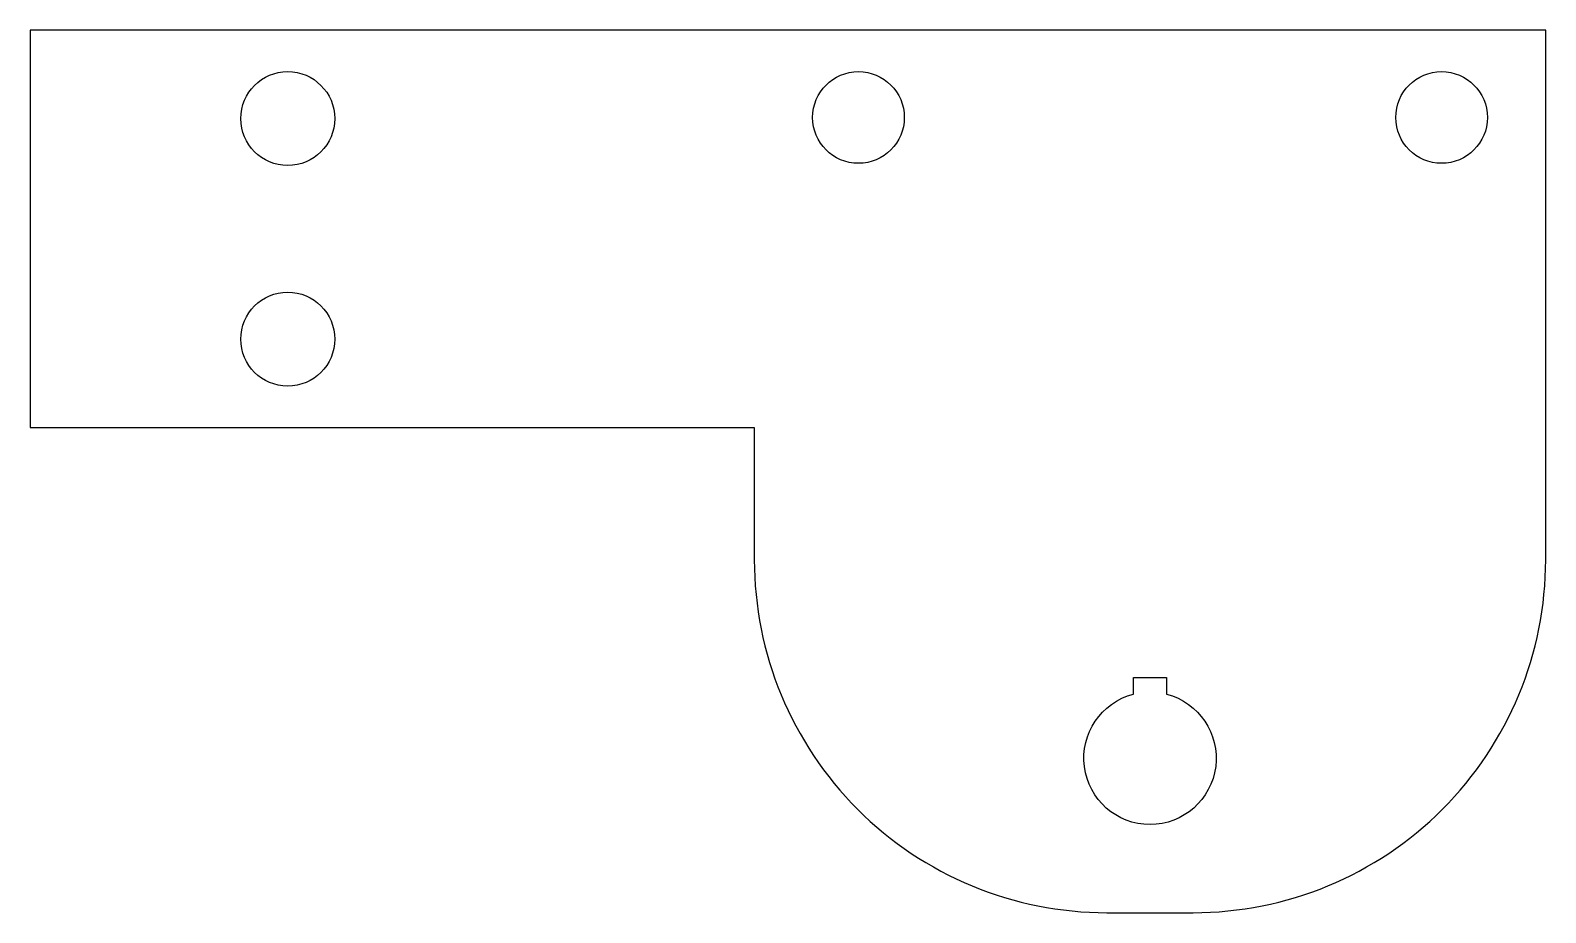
# Model space of a CAD drawing. Header units: inches. Extents: x -4.3 to 0, y 0 to 2.5.
import ezdxf

# ---------------------------------------------------------------- set-up
doc = ezdxf.new("R2010")
doc.units = ezdxf.units.IN
doc.header["$MEASUREMENT"] = 0

msp = doc.modelspace()

# ---------------------------------------------------------------- linework, layer by layer
for points in [[(-1, 0, 0.414214), (0, 1), (0, 2.5), (-4.297, 2.5), (-4.297, 1.375), (-2.244, 1.375), (-2.244, 1, 0.414214), (-1.244, 0)], [(-1.1689, 0.6191), (-1.1689, 0.6659), (-1.0751, 0.6659), (-1.0751, 0.6191), (-1.0751, 0.6191, -7.877001)]]:
    msp.add_lwpolyline(points, format="xyb", close=True)
for centre, radius in [((-3.5669, 2.25), 0.133), ((-1.9487, 2.2531), 0.1299), ((-0.2952, 2.2531), 0.1299), ((-3.5669, 1.625), 0.133)]:
    msp.add_circle(centre, radius)

doc.saveas('drawing.dxf')
